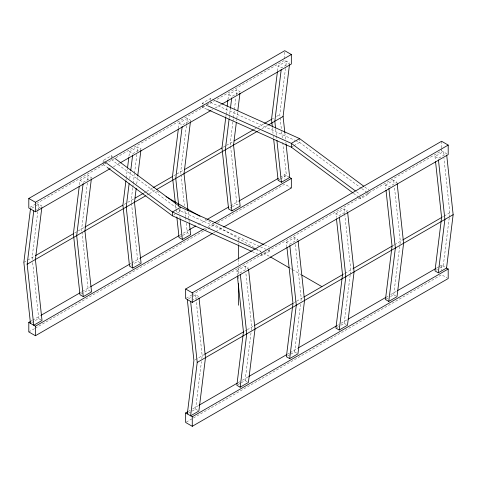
<?xml version="1.0" encoding="UTF-8"?>
<svg xmlns="http://www.w3.org/2000/svg" width="477" height="477" viewBox="0 0 477 477"><rect width="100%" height="100%" fill="white"/><g stroke="black" fill="none" stroke-linecap="round" stroke-linejoin="round"><path stroke-width="0.36" stroke-dasharray="2.38 1.79" d="M37.808 211.496L32.108 257.568L32.347 259.768M37.898 210.762L38.709 204.18L42.012 206.088L36.3 209.385M79.444 184.736L79.987 180.348L88.245 175.584L91.548 177.492L83.29 182.256L79.987 180.348M87.339 182.894L81.639 228.966L81.877 231.172M87.702 179.972L88.245 175.584M125.994 180.27L126.178 178.809M126.268 178.076L127.442 168.572M128.981 156.14L129.523 151.752L137.781 146.982L141.085 148.89L132.827 153.66L129.523 151.752M129.75 178.523L130.567 171.941M132.713 187.938L131.175 200.37L131.413 202.576M132.803 187.205L133.166 184.283M133.256 183.55L134.431 174.039M134.52 173.312L136.875 154.298M137.239 151.37L137.781 146.982M136.738 183.991L137.644 176.681M178.428 128.271L179.06 123.149L187.312 118.385L190.615 120.293L182.363 125.057L179.06 123.149M186.412 125.695L180.711 171.768L180.95 173.974M186.501 124.968L187.312 118.385M225.877 116.489L226.062 115.029M226.152 114.301L227.058 106.985M227.958 99.675L228.59 94.553L236.848 89.789L240.152 91.691L231.894 96.461L228.59 94.553M229.181 118.397L230.451 108.16M188.582 413.171L195.57 409.141L201.449 361.602M201.813 358.68L202.176 355.753L196.285 301.357M232.865 121.963L230.242 143.172L230.48 145.378M232.961 121.236L233.319 118.308M233.408 117.575L234.314 110.265M234.404 109.531L235.853 97.833M236.216 94.905L236.848 89.789M236.532 120.943L236.711 119.483M236.801 118.749L237.618 112.173M277.495 71.073L278.127 65.957L286.385 61.187L285.568 67.77M241.296 382.739L245.106 380.539L251.26 330.811M251.349 330.078L251.707 327.156L245.822 272.761M281.293 128.54L279.778 114.575L285.479 68.503M290.827 354.143L294.637 351.943L300.611 303.676M300.975 300.748L301.243 298.554L295.352 244.164M341.001 325.177L344.173 323.34L350.148 275.08M350.237 274.347L350.78 269.958L344.889 215.562M390.532 296.581L393.71 294.744L399.863 245.017M399.953 244.284L400.31 241.362L394.425 186.966M449.215 217.882L443.24 266.148L440.068 267.979M449.304 217.148L449.847 212.76L443.962 158.364M103.104 163.7L103.104 160.522L111.362 155.752L112.554 156.641M206.905 109.257L202.176 107.134L202.176 103.324L210.429 98.554L211.782 99.162M104.374 163.599L106.914 162.132M202.176 107.134L204.078 106.037M206.619 104.57L209.159 103.104M30.093 207.251L35.894 203.9M36.538 203.53L284.733 60.233L289.688 63.095L281.43 67.859L278.127 65.957M31.726 208.216L35.536 206.016M36.169 205.647L38.709 204.18M113.413 166.771L119.214 163.42M211.4 110.199L212.688 109.454M215.27 107.969L221.072 104.618M23.85 262.332L27.028 260.502M27.66 260.132L34.684 256.077M74.656 233.003L84.22 227.475M124.187 204.4L134.401 198.51M144.072 192.923L146.01 191.802M146.654 191.432L152.461 188.081M173.723 175.804L176.263 174.338M176.901 173.968L183.937 169.907M223.26 147.202L225.8 145.735M226.432 145.372L232.824 141.681M254.11 129.392L257.336 127.532M257.979 127.162L264.431 123.436M271.52 119.339L274.06 117.873M276.606 116.406L279.778 114.575M146.731 195.2L148.669 194.085M149.313 193.71L155.114 190.359L159.604 192.952M258.057 130.931L261.283 129.064M261.927 128.695L267.728 125.344M173.723 215.079L174.993 214.346M177.533 212.879L180.711 211.043L259.738 246.531M291.34 147.172L293.242 146.075M293.88 145.706L299.592 142.408L299.592 138.592M30.093 321.647L32.025 320.526M32.669 320.156L40.408 315.691M80.374 292.616L81.662 291.87M82.312 291.501L90.046 287.035M130.012 263.954L131.306 263.215M131.95 262.839L139.683 258.373M179.656 235.298L189.321 229.717M198.349 224.506L206.082 220.04M230.582 205.897L238.315 201.431M280.22 177.235L284.733 174.63L289.688 177.492M31.726 322.607L38.709 318.576L41.463 320.168M81.257 294.011L88.245 289.98L91.548 291.882M130.793 265.415L137.781 261.378L141.085 263.286M180.33 236.813L182.232 235.716M182.87 235.346L187.312 232.782L190.615 234.69M229.86 208.216L231.768 207.113M232.406 206.75L236.848 204.18L240.152 206.088M278.127 180.348L280.035 179.251M280.667 178.881L286.385 175.584L282.801 142.504M204.311 228.692L205.599 227.946M208.175 226.456L213.976 223.105M28.805 331.92L34.606 328.575M35.25 328.2L204.15 230.689M204.794 230.313L207.376 228.829M208.02 228.453L215.109 224.363M217.691 222.872L284.733 184.164L291.34 187.98M213.332 233.014L215.27 231.894M215.914 231.524L223.003 227.428M186.31 298.185L191.468 295.209M192.112 294.834L441.595 150.798L446.544 153.66L438.291 158.424L434.988 156.516L443.24 151.752L443.64 155.424M260.263 255.243L261.617 255.851L269.875 251.081L269.875 249.179M358.895 197.323L360.684 198.653L368.942 193.883L368.942 192.613M188.582 298.775L192.392 296.575M193.03 296.211L195.57 294.744L198.873 296.652L193.155 299.95M236.848 270.912L245.106 266.142L248.41 268.05L240.152 272.82L236.848 270.912L237.325 275.318M286.385 242.31L294.637 237.546L297.94 239.454L289.688 244.218L286.385 242.31L286.862 246.722M335.915 213.714L344.173 208.95L347.477 210.852L339.219 215.622L335.915 213.714L336.315 217.387M385.452 185.118L393.71 180.348L397.013 182.256L388.755 187.02L385.452 185.118L385.851 188.791M195.188 359.789L204.108 354.638M244.725 331.187L246.627 330.09M247.265 329.72L253.645 326.035M294.255 302.591L296.163 301.488M296.801 301.124L303.181 297.439M342.522 274.722L344.43 273.625M345.062 273.255L352.712 268.843M392.058 246.126L393.96 245.029M394.598 244.659L402.248 240.241M442.227 217.16L443.497 216.427M444.135 216.063L449.847 212.76M188.242 411.466L190.174 410.345M192.756 408.861L198.557 405.51M237.88 382.804L239.812 381.689M242.394 380.199L248.195 376.848M287.518 354.149L289.456 353.028M290.099 352.658L297.833 348.192M337.156 325.487L338.449 324.742M341.025 323.257L346.827 319.906M386.793 296.831L388.087 296.086M390.663 294.595L396.465 291.244M436.437 268.169L438.369 267.054M439.013 266.679L441.595 265.194L446.544 268.05M238.118 384.575L240.658 383.109M287.655 355.973L290.195 354.506M337.185 327.377L338.455 326.644M386.09 299.145L387.992 298.042M436.258 270.179L437.528 269.445M186.31 422.115L192.756 418.389M193.4 418.019L441.595 274.728L446.997 277.847M212.456 99.466L215.157 100.683M210.429 102.37L294.864 140.286M295.537 140.59L299.592 142.408L361.167 188.117M202.176 103.324L206.905 105.447M264.467 244.844L269.195 246.967M260.418 246.836L265.82 249.262M268.521 250.479L269.875 251.081M256.215 249.608L260.943 251.731M252.16 251.6L257.562 254.026M393.71 294.744L397.013 296.652M205.146 219.241L255.177 248.129M255.815 248.499L260.949 251.462M263.513 252.941L269.29 256.274M290.451 268.497L291.739 269.237M292.377 269.606L301.357 274.794M344.173 323.34L346.374 324.616M294.637 351.943L296.843 353.213M245.106 380.539L247.307 381.809M195.57 409.141L197.77 410.411M364.756 186.966L368.942 190.073M361.769 188.558L366.551 192.112M367.147 192.553L368.942 193.883M356.498 191.73L360.087 194.395M353.511 193.328L358.293 196.876M111.362 159.568L176.526 207.936M178.917 209.713L180.711 211.043L180.711 208.503M103.104 160.522L104.302 161.411M104.898 161.852L106.693 163.182M103.104 164.332L106.693 166.998M434.988 156.516L435.388 160.194M393.71 180.348L394.103 184.027M344.173 208.95L344.811 214.829M284.835 132.654L285.55 139.266M285.866 142.206L286.027 143.678M294.637 237.546L295.036 241.219M281.609 131.479L282.324 138.097M275.623 128.599L276.338 135.212M276.416 135.945L276.815 139.624M272.397 127.425L273.035 133.304M273.351 136.243L273.512 137.716M245.106 266.142L245.5 269.821M230.564 146.111L236.848 204.18M188.153 211.901L188.868 218.514M188.946 219.253L189.262 222.193M195.57 294.744L196.208 300.623M181.027 174.713L184.372 205.581M184.927 210.727L185.565 216.612M185.642 217.345L185.964 220.285M186.28 223.224L187.312 232.782M179.096 209.314L179.579 213.726M179.895 216.665L180.056 218.138M175.476 204.472L175.953 208.878M176.037 209.618L176.353 212.557M131.491 203.309L137.781 261.378M81.961 231.905L88.245 289.98M32.663 262.714L38.709 318.576M441.595 141.264L441.595 147.864M441.595 148.597L441.595 150.798M441.595 265.194L441.595 270.328M360.684 197.383L360.684 198.653M284.733 52.166L284.733 58.766M284.733 174.63L284.733 179.03M261.617 252.673L261.617 255.851M238.5 238.5L238.5 242.209M238.5 242.948L238.5 244.433M238.5 259.261L238.5 264.449M238.5 267.418L238.5 275.575M238.5 276.314L238.5 280.023M210.429 98.554L210.429 100.462M111.362 155.752L111.362 158.93"/><path stroke-width="0.72" d="M30.456 208.95L23.85 262.332L30.456 323.34M41.833 207.549L35.405 259.47L42.012 320.484L33.76 325.248L27.153 264.24L33.76 210.852M91.363 178.953L84.942 230.874L91.548 291.882L83.29 296.652L79.987 294.744L73.386 233.736L79.265 186.197M83.111 183.717L76.69 235.638L83.29 296.652M136.195 188.379L134.478 202.278L141.085 263.286L132.827 268.05L129.523 266.148L122.917 205.134L125.904 181.004M127.532 167.838L128.802 157.601M129.118 183.639L126.22 207.042L132.827 268.05M130.746 170.474L132.648 155.12M137.734 175.947L140.9 150.35M175.399 203.733L172.453 176.538L178.332 129.005M182.178 126.518L175.757 178.446L178.78 206.374M190.436 121.754L184.015 173.676L187.992 210.429M187.312 413.905L193.918 360.523L187.312 299.508M236.353 122.41L233.545 145.08L240.152 206.088L231.894 210.858L228.59 208.95L221.99 147.936L225.788 117.223M227.147 106.252L227.869 100.403M190.615 301.416L197.222 362.425L190.615 415.813L198.873 411.043L205.48 357.661L199.034 298.119M229.091 119.131L225.293 149.844L231.894 210.858M230.451 108.16L231.715 97.922M237.796 110.706L239.973 93.158M237.403 276.058L243.455 331.92L236.848 385.309L240.152 387.211L248.41 382.447L255.01 329.064L248.565 269.523M272.319 126.691L271.52 119.339L277.405 71.806M240.152 387.211L246.758 333.828L240.313 274.287M281.251 69.326L274.824 121.247L275.539 127.86M284.835 132.654L283.082 116.477L289.503 64.556M286.939 247.456L292.985 303.324L286.385 356.707L289.688 358.615L297.94 353.851L304.547 300.462L298.101 240.921M289.688 358.615L296.289 305.232L289.843 245.691M336.476 218.86L342.522 274.722L335.915 328.11L339.219 330.018L347.477 325.248L354.083 271.866L347.638 212.325M339.219 330.018L345.825 276.63L339.38 217.089M386.012 190.263L392.058 246.126L385.452 299.508L388.755 301.416L397.013 296.652L403.614 243.264L397.168 183.728M388.755 301.416L395.361 248.034L388.916 188.493M435.543 161.661L441.595 217.53L434.988 270.912L438.291 272.82L446.544 268.05L453.15 214.668L446.705 155.126M438.291 272.82L444.892 219.432L438.446 159.896M110.187 168.631L35.405 211.806L28.805 207.996L28.805 198.462L284.733 50.699L291.34 54.515L291.34 64.049L221.716 104.242M28.805 198.462L35.405 202.272L291.34 54.515M119.858 163.051L210.756 110.575M35.328 255.702L73.386 233.736M84.864 227.106L122.917 205.134M135.045 198.134L143.428 193.292M153.105 187.705L172.453 176.538M184.581 169.538L221.99 147.936M234.112 140.936L253.466 129.768M264.431 123.436L271.52 119.339M27.153 264.24L145.443 195.946M156.408 189.613L257.413 131.3M268.378 124.968L283.082 116.477M263.793 244.54L180.711 207.233L172.453 211.997L172.453 215.813L251.486 251.301M363.563 186.078L299.592 138.592L291.34 143.362L207.578 105.751M212.688 233.384L35.405 335.736L28.805 331.92L28.805 322.392L30.093 321.647M41.052 315.321L79.731 292.985M90.69 286.659L129.368 264.33M140.327 258.003L179.006 235.668M189.321 229.717L195.767 225.991M207.376 219.295L228.65 207.012M238.959 201.055L278.288 178.35M176.83 216.963L179.06 237.546L182.363 239.454L190.615 234.69L189.345 222.926M273.673 139.189L278.127 180.348L281.43 182.256L289.688 177.492L291.34 178.446L291.34 187.98L223.647 227.058M28.805 322.392L35.405 326.202L203.661 229.061M214.62 222.735L291.34 178.446M185.66 289.02L441.595 141.264L448.195 145.08L448.195 154.608L192.267 302.37L185.66 298.554L185.66 289.02L192.267 292.836L448.195 145.08M204.752 354.262L243.455 331.92M254.289 325.666L292.985 303.324M303.825 297.07L342.522 274.722M353.356 268.468L392.058 246.126M402.892 239.871L441.595 217.53M197.222 362.425L453.15 214.668M446.544 268.05L448.195 269.004L448.195 278.538L192.267 426.301L185.66 422.485L185.66 412.951L187.598 411.836M199.201 405.134L237.236 383.174M248.839 376.478L286.874 354.518M298.477 347.816L336.512 325.863M348.115 319.161L386.149 297.201M397.752 290.499L435.787 268.545M185.66 412.951L192.267 416.767L448.195 269.004M215.837 100.981L299.592 138.592M207.578 109.561L291.34 147.172L352.914 192.881M255.535 249.304L172.453 211.997L107.289 163.629M166.02 196.655L200.018 216.284M270.572 257.014L289.169 267.752M302.001 275.163L321.886 286.641M355.305 190.842L291.34 143.362L291.34 147.172M114.951 158.418L180.711 207.233M107.289 167.439L172.453 215.813M286.105 144.412L289.688 177.492M276.893 140.357L281.43 182.256M180.133 218.871L182.363 239.454M238.5 245.172L238.5 258.522M238.5 283.732L238.5 305.232M192.267 292.836L192.267 302.37M192.267 416.767L192.267 426.301M35.405 202.272L35.405 211.806M35.405 326.202L35.405 335.736"/></g></svg>
